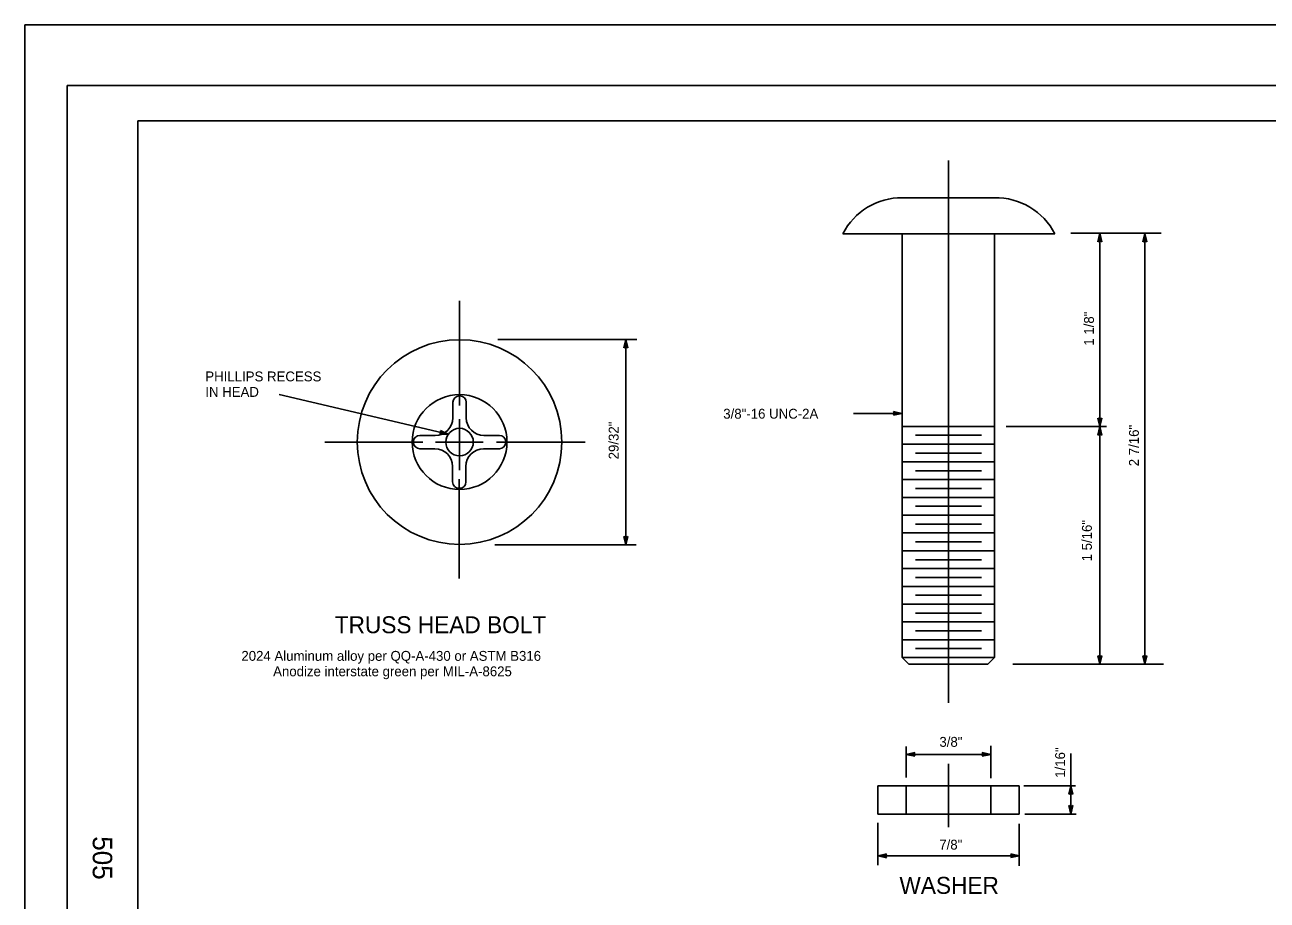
# Model space of a CAD drawing. Extents: x -894 to 866, y -472 to 714.
# Drawn here: x -894 to -14, y 94 to 714 of the extents above; entities that cross this region are included whole.
import ezdxf

# ---------------------------------------------------------------- set-up
doc = ezdxf.new("R2010")
doc.units = 0
for name, color, linetype in [('border_PLOTTING-ELEMENTS', 7, 'Continuous'), ('border_rw_22x34_Cut_Lines', 7, 'Continuous'), ('border_SHEET', 7, 'Continuous'), ('border_WITHIN-BORDER-anno', 7, 'Continuous'), ('tcd_MISC', 7, 'Continuous'), ('tcd_SIGN-PANEL-anno', 7, 'Continuous')]:
    doc.layers.add(name, color=color, linetype=linetype)

msp = doc.modelspace()

# ---------------------------------------------------------------- linework, layer by layer
at = {"layer": 'border_PLOTTING-ELEMENTS'}
for points in [[(-894.04, -472.44), (865.96, -472.44), (865.96, 713.56), (-894.04, 713.56)], [(-864.04, 670.56), (835.96, 670.56), (835.96, -429.44), (-864.04, -429.44)]]:
    msp.add_lwpolyline(points, close=True, dxfattribs=at)
at = {"layer": 'border_rw_22x34_Cut_Lines'}
msp.add_lwpolyline([(-864.04, 670.56), (835.96, 670.56), (835.96, -429.44), (-864.04, -429.44)], close=True, dxfattribs=at)
at = {"layer": 'border_SHEET'}
for p, q in [((-814.04, 645.56), (810.96, 645.56)), ((-814.04, -404.44), (-814.04, 645.56))]:
    msp.add_line(p, q, dxfattribs=at)
at = {"layer": 'tcd_MISC'}
for p, q in [((-272.47, 591.19), (-207.12, 591.19)), ((-314.67, 565.61), (-164.35, 565.61)), ((-272.47, 565.61), (-272.47, 265.6)), ((-207.12, 565.61), (-207.12, 265.61)), ((-590.79, 446.3), (-590.79, 435.35)), ((-581.34, 446.3), (-581.34, 435.34)), ((-614.25, 422.85), (-603.29, 422.85)), ((-568.84, 422.84), (-557.89, 422.84)), ((-272.47, 429.29), (-207.12, 429.29)), ((-263.08, 422.99), (-216.5, 422.99)), ((-272.47, 416.69), (-207.12, 416.69)), ((-614.25, 413.4), (-603.55, 413.4)), ((-569.1, 413.39), (-557.89, 413.39)), ((-263.08, 410.39), (-216.5, 410.39)), ((-591.05, 400.9), (-591.05, 389.94)), ((-581.6, 400.89), (-581.6, 389.94)), ((-272.47, 404.18), (-207.12, 404.18)), ((-272.47, 404.09), (-207.12, 404.09)), ((-263.08, 397.88), (-216.5, 397.88)), ((-272.47, 391.59), (-207.12, 391.59)), ((-272.47, 378.99), (-207.12, 378.99)), ((-263.08, 385.29), (-216.5, 385.29)), ((-263.08, 372.69), (-216.5, 372.69)), ((-272.47, 366.39), (-207.12, 366.39)), ((-272.47, 353.79), (-207.12, 353.79)), ((-263.08, 360.09), (-216.5, 360.09)), ((-263.08, 347.49), (-216.5, 347.49)), ((-272.47, 341.19), (-207.12, 341.19)), ((-263.08, 334.89), (-216.5, 334.89)), ((-272.47, 328.59), (-207.12, 328.59)), ((-263.08, 322.29), (-216.5, 322.29)), ((-272.47, 316), (-207.12, 316)), ((-263.08, 309.7), (-216.5, 309.7)), ((-272.47, 303.4), (-207.12, 303.4)), ((-272.47, 290.8), (-207.12, 290.8)), ((-263.08, 297.1), (-216.5, 297.1)), ((-263.08, 284.5), (-216.5, 284.5)), ((-272.47, 278.2), (-207.12, 278.2)), ((-272.47, 265.6), (-207.12, 265.6)), ((-267.75, 260.88), (-272.47, 265.6)), ((-263.08, 271.9), (-216.5, 271.9)), ((-211.85, 260.88), (-207.12, 265.61)), ((-267.75, 260.88), (-211.85, 260.88)), ((-289.77, 174.87), (-189.77, 174.87)), ((-289.77, 154.79), (-289.77, 174.87)), ((-269.69, 174.87), (-269.69, 154.79)), ((-209.85, 174.87), (-209.85, 154.79)), ((-189.77, 154.79), (-189.77, 174.87)), ((-289.77, 154.79), (-189.77, 154.79))]:
    msp.add_line(p, q, dxfattribs=at)
for radius in [72.44, 33.57, 9.71]:
    msp.add_circle((-586.1, 418.18), radius, dxfattribs=at)
for centre, radius, start, end in [((-272.81, 544.16), 47.03, 89.58698, 152.86887), ((-206.49, 543.7), 47.5, 27.4721, 90.75399), ((-586.29, 446.3), 4.5, 90.31927, 180), ((-586.1, 411.54), 39.26, 89.57951, 90.31927), ((-585.84, 446.3), 4.5, 0, 89.57951), ((-603.29, 435.35), 12.5, 270, 0), ((-568.84, 435.34), 12.5, 180, 270), ((-614.25, 418.35), 4.5, 90, 179.74593), ((-557.89, 418.34), 4.5, 0.25407, 90), ((-579.49, 418.19), 39.26, 179.74593, 180.48569), ((-614.25, 417.9), 4.5, 180.48569, 270), ((-557.89, 417.89), 4.5, 270, 359.51431), ((-592.65, 418.18), 39.26, 359.51431, 0.25407), ((-603.55, 400.9), 12.5, 0, 90), ((-569.1, 400.89), 12.5, 90, 180), ((-586.55, 389.94), 4.5, 180, 269.68073), ((-586.1, 389.94), 4.5, 270.42049, 0), ((-586.36, 424.7), 39.26, 269.68073, 270.42049)]:
    msp.add_arc(centre, radius, start, end, dxfattribs=at)
at = {"layer": 'tcd_SIGN-PANEL-anno'}
for p, q in [((-239.8, 617.6), (-239.8, 233.51)), ((-153.22, 565.99), (-89.2, 565.99)), ((-133.88, 559.99), (-132.54, 565.99)), ((-133.52, 560.21), (-132.54, 564.61)), ((-133.16, 560.45), (-132.54, 563.23)), ((-132.54, 565.99), (-132.54, 429.16)), ((-132.54, 565.99), (-132.54, 565.99)), ((-132.54, 565.99), (-131.21, 559.99)), ((-132.54, 564.6), (-131.57, 560.23)), ((-132.54, 563.23), (-131.92, 560.41)), ((-102.06, 559.85), (-100.72, 565.85)), ((-101.7, 560.07), (-100.72, 564.48)), ((-100.72, 565.85), (-100.72, 260.88)), ((-100.72, 565.85), (-100.72, 565.85)), ((-100.72, 565.85), (-99.39, 559.85)), ((-100.72, 564.46), (-99.75, 560.09)), ((-132.54, 560.79), (-133.88, 559.99)), ((-133.88, 559.99), (-133.88, 559.99)), ((-132.82, 560.62), (-132.54, 561.85)), ((-132.54, 561.85), (-132.28, 560.64)), ((-131.21, 559.99), (-132.54, 560.79)), ((-131.21, 559.99), (-131.21, 559.99)), ((-100.72, 560.65), (-102.06, 559.85)), ((-102.06, 559.85), (-102.06, 559.85)), ((-101.34, 560.31), (-100.72, 563.09)), ((-101, 560.48), (-100.72, 561.71)), ((-100.72, 563.09), (-100.09, 560.27)), ((-100.72, 561.71), (-100.45, 560.5)), ((-99.39, 559.85), (-100.72, 560.65)), ((-99.39, 559.85), (-99.39, 559.85)), ((-586.07, 518.24), (-586.07, 444.14)), ((-558.99, 490.85), (-460.56, 490.85)), ((-469.65, 484.85), (-468.31, 490.85)), ((-468.31, 485.65), (-469.65, 484.85)), ((-469.65, 484.85), (-469.65, 484.85)), ((-469.3, 485.07), (-468.31, 489.47)), ((-468.94, 485.3), (-468.31, 488.09)), ((-468.59, 485.48), (-468.32, 486.71)), ((-468.32, 486.71), (-468.05, 485.5)), ((-468.31, 490.85), (-468.31, 345.35)), ((-468.31, 490.85), (-468.31, 490.85)), ((-468.31, 490.85), (-466.98, 484.85)), ((-468.31, 489.46), (-467.34, 485.09)), ((-468.31, 488.09), (-467.69, 485.26)), ((-466.98, 484.85), (-468.31, 485.65)), ((-466.98, 484.85), (-466.98, 484.85)), ((-713.88, 451.92), (-594.11, 423.72)), ((-586.07, 434.29), (-586.07, 398.34)), ((-272.73, 438.45), (-307.07, 438.45)), ((-277.93, 438.45), (-278.73, 439.79)), ((-278.73, 439.79), (-278.73, 439.79)), ((-278.73, 439.79), (-272.73, 438.45)), ((-272.73, 438.45), (-278.73, 437.12)), ((-278.73, 437.12), (-277.93, 438.45)), ((-278.73, 437.12), (-278.73, 437.12)), ((-278.51, 439.44), (-274.11, 438.45)), ((-274.12, 438.45), (-278.5, 437.48)), ((-275.49, 438.45), (-278.32, 437.83)), ((-278.28, 439.08), (-275.49, 438.45)), ((-278.1, 438.73), (-276.88, 438.46)), ((-276.88, 438.46), (-278.08, 438.19)), ((-272.73, 438.45), (-272.73, 438.45)), ((-132.54, 429.16), (-133.87, 435.16)), ((-133.87, 435.16), (-133.87, 435.16)), ((-133.87, 435.16), (-132.54, 434.36)), ((-132.54, 430.56), (-133.51, 434.93)), ((-132.54, 431.93), (-133.16, 434.75)), ((-132.54, 433.31), (-132.81, 434.52)), ((-132.54, 434.36), (-131.2, 435.16)), ((-131.2, 435.16), (-132.54, 429.16)), ((-131.56, 434.95), (-132.54, 430.54)), ((-131.92, 434.71), (-132.54, 431.93)), ((-132.26, 434.54), (-132.54, 433.31)), ((-131.2, 435.16), (-131.2, 435.16)), ((-600.25, 423.8), (-599.17, 424.91)), ((-594.11, 423.72), (-600.25, 423.8)), ((-600.25, 423.8), (-600.25, 423.8)), ((-595.46, 424.03), (-599.94, 424.09)), ((-596.79, 424.35), (-599.69, 424.39)), ((-599.17, 424.91), (-599.64, 426.4)), ((-599.64, 426.4), (-599.64, 426.4)), ((-599.64, 426.4), (-594.11, 423.72)), ((-599.51, 426), (-595.45, 424.03)), ((-598.14, 424.67), (-599.38, 424.69)), ((-599.36, 425.6), (-596.79, 424.35)), ((-599.27, 425.22), (-598.14, 424.67)), ((-594.11, 423.72), (-594.11, 423.72)), ((-198.88, 429.16), (-127.83, 429.16)), ((-133.88, 423.16), (-132.54, 429.16)), ((-132.54, 423.96), (-133.88, 423.16)), ((-133.88, 423.16), (-133.88, 423.16)), ((-133.52, 423.38), (-132.54, 427.78)), ((-133.16, 423.62), (-132.54, 426.4)), ((-132.82, 423.79), (-132.54, 425.02)), ((-132.54, 429.16), (-132.54, 260.88)), ((-132.54, 429.16), (-132.54, 429.16)), ((-132.54, 429.16), (-132.54, 429.16)), ((-132.54, 429.16), (-131.21, 423.16)), ((-132.54, 427.77), (-131.57, 423.4)), ((-132.54, 426.4), (-131.92, 423.58)), ((-132.54, 425.02), (-132.28, 423.81)), ((-131.21, 423.16), (-132.54, 423.96)), ((-131.21, 423.16), (-131.21, 423.16)), ((-681.47, 418.12), (-612.14, 418.12)), ((-603.26, 418.11), (-569.45, 418.11)), ((-559.94, 418.11), (-497.04, 418.11)), ((-586.33, 391.95), (-586.33, 321.65)), ((-561.12, 345.35), (-460.95, 345.35)), ((-468.31, 345.35), (-469.64, 351.35)), ((-469.64, 351.35), (-469.64, 351.35)), ((-469.64, 351.35), (-468.31, 350.55)), ((-468.32, 346.74), (-469.28, 351.11)), ((-468.31, 348.11), (-468.94, 350.93)), ((-468.31, 349.49), (-468.58, 350.7)), ((-468.31, 350.55), (-466.97, 351.35)), ((-466.97, 351.35), (-468.31, 345.35)), ((-467.33, 351.13), (-468.31, 346.73)), ((-467.69, 350.9), (-468.31, 348.11)), ((-468.03, 350.72), (-468.31, 349.49)), ((-468.31, 345.35), (-468.31, 345.35)), ((-466.97, 351.35), (-466.97, 351.35)), ((-132.54, 260.88), (-133.87, 266.88)), ((-133.87, 266.88), (-133.87, 266.88)), ((-133.87, 266.88), (-132.54, 266.08)), ((-132.54, 262.27), (-133.51, 266.64)), ((-132.54, 263.64), (-133.16, 266.47)), ((-132.54, 265.02), (-132.81, 266.23)), ((-132.54, 266.08), (-131.2, 266.88)), ((-131.2, 266.88), (-132.54, 260.88)), ((-131.56, 266.66), (-132.54, 262.26)), ((-131.92, 266.43), (-132.54, 263.64)), ((-132.26, 266.25), (-132.54, 265.02)), ((-131.2, 266.88), (-131.2, 266.88)), ((-100.72, 260.88), (-102.05, 266.88)), ((-102.05, 266.88), (-102.05, 266.88)), ((-102.05, 266.88), (-100.72, 266.08)), ((-100.72, 262.27), (-101.69, 266.64)), ((-100.72, 263.64), (-101.34, 266.47)), ((-100.72, 265.02), (-100.98, 266.23)), ((-100.72, 266.08), (-99.38, 266.88)), ((-99.38, 266.88), (-100.72, 260.88)), ((-99.73, 266.66), (-100.72, 262.26)), ((-100.09, 266.43), (-100.72, 263.64)), ((-100.44, 266.25), (-100.72, 265.02)), ((-99.38, 266.88), (-99.38, 266.88)), ((-194.23, 260.88), (-87.52, 260.88)), ((-132.54, 260.88), (-132.54, 260.88)), ((-100.72, 260.88), (-100.72, 260.88)), ((-269.71, 202.58), (-269.71, 180.67)), ((-209.86, 203.11), (-209.86, 180.25)), ((-269.71, 197.05), (-263.71, 198.38)), ((-269.71, 197.05), (-209.86, 197.05)), ((-263.71, 195.72), (-269.71, 197.05)), ((-269.71, 197.05), (-269.71, 197.05)), ((-263.92, 196.07), (-268.33, 197.05)), ((-268.31, 197.06), (-263.94, 198.03)), ((-266.94, 197.05), (-264.12, 197.68)), ((-264.16, 196.43), (-266.94, 197.05)), ((-265.56, 197.05), (-264.35, 197.32)), ((-264.33, 196.78), (-265.56, 197.05)), ((-263.71, 198.38), (-264.51, 197.05)), ((-264.51, 197.05), (-263.71, 195.72)), ((-263.71, 198.38), (-263.71, 198.38)), ((-263.71, 195.72), (-263.71, 195.72)), ((-215.06, 197.05), (-215.86, 198.39)), ((-215.86, 198.39), (-215.86, 198.39)), ((-215.86, 198.39), (-209.86, 197.05)), ((-209.86, 197.05), (-215.86, 195.73)), ((-215.86, 195.73), (-215.06, 197.05)), ((-215.86, 195.73), (-215.86, 195.73)), ((-215.64, 198.04), (-211.24, 197.06)), ((-211.25, 197.05), (-215.62, 196.08)), ((-212.62, 197.06), (-215.45, 196.43)), ((-215.41, 197.68), (-212.62, 197.06)), ((-215.23, 197.33), (-214, 197.06)), ((-214, 197.06), (-215.21, 196.79)), ((-209.86, 197.05), (-209.86, 197.05)), ((-153.11, 197.7), (-153.11, 154.79)), ((-239.8, 190.44), (-239.8, 145.53)), ((-186.37, 174.87), (-149.76, 174.87)), ((-154.45, 168.87), (-153.11, 174.87)), ((-153.11, 169.67), (-154.45, 168.87)), ((-154.45, 168.87), (-154.45, 168.87)), ((-154.1, 169.09), (-153.11, 173.49)), ((-153.74, 169.32), (-153.12, 172.11)), ((-153.39, 169.5), (-153.12, 170.72)), ((-153.12, 172.11), (-152.49, 169.28)), ((-153.12, 170.72), (-152.85, 169.52)), ((-153.11, 174.87), (-153.11, 174.87)), ((-153.11, 174.87), (-151.78, 168.87)), ((-153.11, 173.48), (-152.14, 169.1)), ((-151.78, 168.87), (-153.11, 169.67)), ((-151.78, 168.87), (-151.78, 168.87)), ((-153.11, 154.79), (-154.44, 160.79)), ((-154.44, 160.79), (-154.44, 160.79)), ((-154.44, 160.79), (-153.11, 159.99)), ((-153.12, 156.18), (-154.08, 160.56)), ((-153.11, 157.55), (-153.74, 160.38)), ((-153.11, 158.93), (-153.38, 160.14)), ((-153.11, 159.99), (-151.77, 160.79)), ((-151.77, 160.79), (-153.11, 154.79)), ((-152.13, 160.57), (-153.11, 156.17)), ((-152.49, 160.34), (-153.11, 157.55)), ((-152.84, 160.16), (-153.11, 158.93)), ((-151.77, 160.79), (-151.77, 160.79)), ((-185.81, 154.79), (-149.34, 154.79)), ((-153.11, 154.79), (-153.11, 154.79)), ((-289.77, 148.61), (-289.77, 118.65)), ((-189.77, 147.76), (-189.77, 118.12)), ((-289.59, 125.24), (-283.59, 126.57)), ((-289.59, 125.24), (-189.59, 125.24)), ((-283.59, 123.9), (-289.59, 125.24)), ((-289.59, 125.24), (-289.59, 125.24)), ((-283.81, 124.26), (-288.21, 125.24)), ((-288.2, 125.24), (-283.83, 126.21)), ((-286.83, 125.24), (-284, 125.86)), ((-284.04, 124.62), (-286.83, 125.24)), ((-285.45, 125.24), (-284.24, 125.51)), ((-284.22, 124.96), (-285.45, 125.24)), ((-283.59, 126.57), (-284.39, 125.24)), ((-284.39, 125.24), (-283.59, 123.9)), ((-283.59, 126.57), (-283.59, 126.57)), ((-283.59, 123.9), (-283.59, 123.9)), ((-194.79, 125.24), (-195.59, 126.58)), ((-195.59, 126.58), (-195.59, 126.58)), ((-195.59, 126.58), (-189.59, 125.24)), ((-189.59, 125.24), (-195.59, 123.91)), ((-195.59, 123.91), (-194.79, 125.24)), ((-195.59, 123.91), (-195.59, 123.91)), ((-195.38, 126.23), (-190.97, 125.24)), ((-190.98, 125.24), (-195.36, 124.27)), ((-192.36, 125.24), (-195.18, 124.62)), ((-195.14, 125.87), (-192.36, 125.24)), ((-194.97, 125.52), (-193.74, 125.24)), ((-193.74, 125.24), (-194.95, 124.98)), ((-189.59, 125.24), (-189.59, 125.24))]:
    msp.add_line(p, q, dxfattribs=at)

# ---------------------------------------------------------------- texts
at = {"layer": 'border_WITHIN-BORDER-anno'}
msp.add_text('505', height=13.78, rotation=270, dxfattribs=at).set_placement((-845.95, 139.06))
at = {"layer": 'tcd_SIGN-PANEL-anno'}
for s, p in [('1 1/8"', (-136.77, 486.39)), ('29/32"', (-473.46, 405.93)), ('2 7/16"', (-104.92, 401.03)), ('1 5/16"', (-138.22, 333.67)), ('1/16"', (-157.2, 180.45))]:
    msp.add_text(s, height=7, rotation=90, dxfattribs=at).set_placement(p)
for s, height, p in [('PHILLIPS RECESS', 7, (-766.2, 461.13)), ('IN HEAD', 7, (-766.2, 450.19)), ('3/8"-16 UNC-2A', 7, (-399.3, 434.72)), ('TRUSS HEAD BOLT', 12, (-674.51, 282.81)), ('2024 Aluminum alloy per QQ-A-430 or ASTM B316', 7, (-740.66, 263.28)), ('Anodize interstate green per MIL-A-8625', 7, (-718.16, 252.35)), ('3/8"', 7, (-246.21, 202.4)), ('7/8"', 7, (-246.29, 129.61)), ('WASHER', 12, (-274.51, 98.29))]:
    msp.add_text(s, height=height, dxfattribs=at).set_placement(p)

doc.saveas('drawing.dxf')
